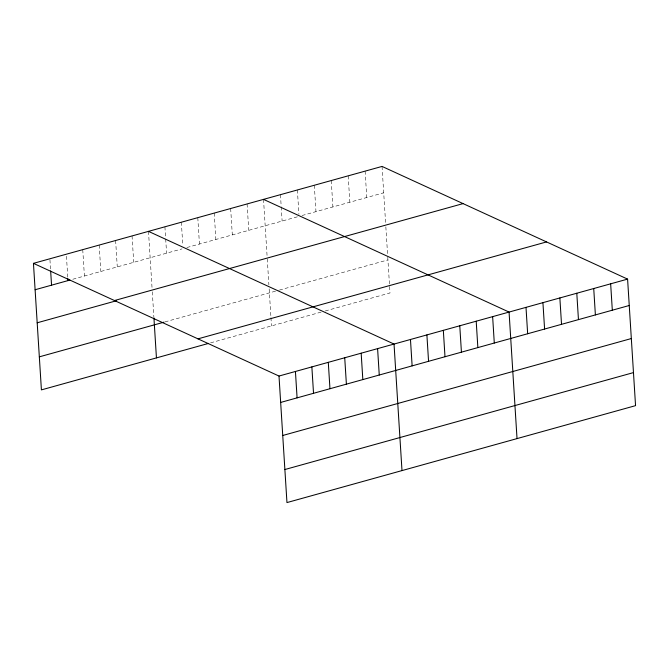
<?xml version="1.0" encoding="UTF-8"?>
<svg xmlns="http://www.w3.org/2000/svg" width="669" height="669" viewBox="0 0 669 669"><rect width="100%" height="100%" fill="white"/><g stroke="black" fill="none" stroke-linecap="round" stroke-linejoin="round"><path stroke-width="0.5" stroke-dasharray="3.35 2.51" d="M72.812 279.257L182.043 248.885M186.877 247.538L298.048 216.622M302.037 215.518L383.705 192.806M165 321.898L278.371 290.371M279.366 290.095L387.928 259.907M210.584 342.846L321.279 312.063M325.268 310.96L390.002 292.955L387.677 255.901M382.041 166.422L385.653 223.789M385.846 226.858L387.61 254.897M365.115 171.13L366.771 197.514M348.181 175.838L349.837 202.222M331.247 180.546L332.911 206.93M314.313 185.254L315.977 211.638M297.387 189.963L298.918 214.323M280.453 194.671L281.156 205.835M281.223 206.846L282.117 221.054M263.519 199.379L267.132 256.745M267.257 258.811L268.896 284.852M269.155 288.857L270.895 316.621M270.962 317.65L271.48 325.912M247.087 203.945L248.751 230.337M230.654 208.519L232.319 234.903M214.222 213.085L215.878 239.477M197.79 217.659L199.446 244.043M181.349 222.225L182.821 245.573M164.917 226.799L165.619 237.963M165.686 238.975L166.581 253.183M148.485 231.365L152.097 288.74M152.289 291.801L153.862 316.838M132.052 235.94L133.716 262.323M115.62 240.506L117.276 266.898M99.188 245.071L100.843 271.463M82.747 249.646L84.411 276.029M66.448 256.244L67.786 277.56M49.949 259.798L50.526 268.93"/><path stroke-width="1" d="M33.45 263.352L382.041 166.422L627.589 279.115L635.55 405.648L286.959 502.578L278.998 376.045L33.45 263.352L41.411 389.885L208.644 343.381M35.114 289.744L69.91 280.068M114.483 300.54L463.073 203.61M37.188 322.793L116.456 300.749M39.329 356.845L164.03 322.165M197.965 338.857L546.556 241.919M278.998 376.045L627.589 279.115M280.654 402.437L629.253 305.499M282.736 435.486L631.327 338.547M284.877 469.529L633.468 372.6M263.519 199.379L509.067 312.072L517.028 438.605M148.485 231.365L394.033 344.058L401.994 470.591M610.655 283.823L612.319 310.207M593.729 288.531L595.385 314.915M576.795 293.239L578.451 319.623M559.861 297.948L561.525 324.331M542.927 302.656L544.591 329.039M526.001 307.364L527.657 333.747M492.635 316.638L494.291 343.03M476.203 321.212L477.858 347.596M459.77 325.778L461.426 352.17M443.33 330.352L444.994 356.736M426.897 334.918L428.561 361.31M410.465 339.484L412.129 365.876M377.6 348.624L379.256 375.016M361.168 353.199L362.824 379.582M344.727 357.764L346.391 384.157M328.295 362.339L329.959 388.722M311.863 366.905L313.527 393.297M295.43 371.479L297.086 397.863M153.929 317.842L156.446 357.898M67.853 278.572L67.979 280.604M50.652 270.962L51.546 285.17"/></g></svg>
